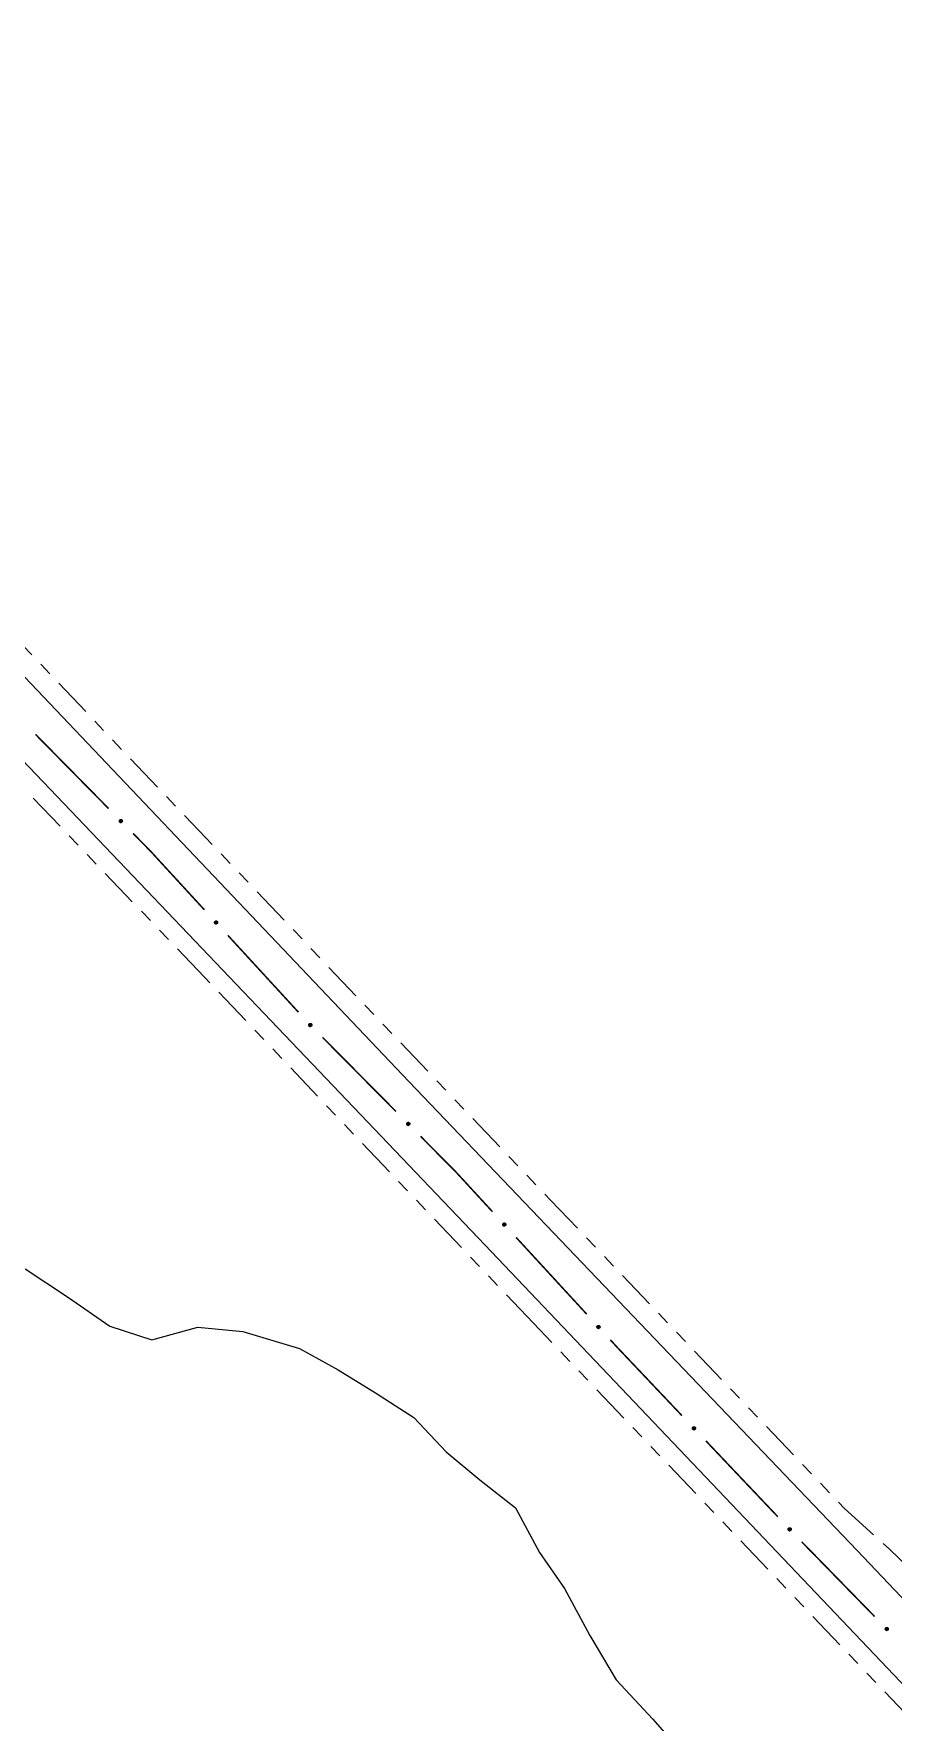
# Model space of a CAD drawing. Extents: x 208948 to 212966, y 4875285 to 4878160.
# Drawn here: x 211835.9 to 211934.7, y 4876817.5 to 4877011.7 of the extents above; entities that cross this region are included whole.
import ezdxf

# ---------------------------------------------------------------- set-up
doc = ezdxf.new("R2010")
doc.units = 0
doc.header["$LTSCALE"] = 1.5
doc.header["$MEASUREMENT"] = 0
doc.linetypes.add('TRACO_13', pattern=[8, 5, -1, 1, -1])
doc.linetypes.add('TRACO_25', pattern=[8, 3, -1, 1, -1, 1, -1])
for name, color, linetype in [('HD-CURSO-INTER', 170, 'CONTINUOUS'), ('SV-EIXO-ROD-ESTR', 7, 'CONTINUOUS'), ('SV-FX-DOM-EST', 20, 'CONTINUOUS'), ('SV-ROD-ESTADUAIS', 20, 'CONTINUOUS')]:
    doc.layers.add(name, color=color, linetype=linetype)

msp = doc.modelspace()

# ---------------------------------------------------------------- linework, layer by layer
at = {"layer": 'HD-CURSO-INTER', "linetype": 'TRACO_13'}
msp.add_polyline3d([(211834.939298, 4876869.657736, 11.816043), (211839.788646, 4876866.458285, 11.826014), (211844.64797, 4876863.078852, 11.806072), (211849.50753, 4876861.499239, 11.806072), (211854.777469, 4876862.979338, 11.816043), (211859.937153, 4876862.459633, 11.816043), (211866.466581, 4876860.490138, 11.816043), (211870.916048, 4876858.050592, 11.816043), (211875.215495, 4876855.40106, 11.826014), (211879.594917, 4876852.591547, 11.826014), (211883.31422, 4876848.632119, 11.826014), (211887.183612, 4876845.402625, 11.826014), (211891.282993, 4876842.173142, 11.826014), (211894.042194, 4876837.073783, 11.826014), (211896.941509, 4876832.904338, 11.826014), (211899.860665, 4876827.515016, 11.826014), (211902.859857, 4876822.435666, 11.826014), (211907.079058, 4876817.876322, 11.826014), (211911.168259, 4876813.266977, 11.826014)], dxfattribs=at)
at = {"layer": 'SV-EIXO-ROD-ESTR', "const_width": 0.18}
for points in [[(211836.110726, 4876931.120876), (211844.530989, 4876922.571071)], [(211847.337744, 4876919.721136), (211848.741121, 4876918.296168)], [(211848.741121, 4876918.296168), (211849.31537, 4876917.713085)], [(211849.31537, 4876917.713085), (211855.526269, 4876910.950922)], [(211858.232066, 4876908.004965), (211866.349458, 4876899.167095)], [(211869.117066, 4876896.280097), (211877.562038, 4876887.754697)], [(211880.377028, 4876884.912897), (211883.895766, 4876881.360647)], [(211883.895766, 4876881.360647), (211884.492826, 4876880.757901)], [(211884.492826, 4876880.757901), (211888.657282, 4876876.230265)], [(211891.365167, 4876873.286227), (211899.488823, 4876864.454114)], [(211902.196708, 4876861.510076), (211902.873679, 4876860.774067)], [(211902.873679, 4876860.774067), (211903.024288, 4876860.610323)], [(211903.024288, 4876860.610323), (211910.439158, 4876852.788894)], [(211913.191133, 4876849.886027), (211921.447057, 4876841.177428)], [(211924.207218, 4876838.282434), (211932.587755, 4876829.693686)]]:
    msp.add_lwpolyline(points, dxfattribs=at)
at = {"layer": 'SV-EIXO-ROD-ESTR'}
for points in [[(211845.911978, 4876921.325716), (211845.960885, 4876921.326035), (211846.002984, 4876921.316309), (211846.035762, 4876921.298091), (211846.060529, 4876921.274439), (211846.083141, 4876921.247389), (211846.099922, 4876921.215086), (211846.110606, 4876921.175109), (211846.111271, 4876921.12605), (211846.098473, 4876921.083579), (211846.082331, 4876921.050488), (211846.059156, 4876921.023243), (211846.03251, 4876921.001716), (211845.998379, 4876920.985394), (211845.95776, 4876920.974963), (211845.908414, 4876920.975488), (211845.867206, 4876920.985307), (211845.835965, 4876921.003761), (211845.808722, 4876921.027233), (211845.785967, 4876921.055126), (211845.769677, 4876921.08693), (211845.759248, 4876921.127846), (211845.760412, 4876921.176544), (211845.769736, 4876921.217755), (211845.787746, 4876921.249248), (211845.811459, 4876921.275549), (211845.838314, 4876921.298559), (211845.870083, 4876921.316779), (211845.911978, 4876921.325716)], [(211856.863048, 4876909.658227), (211856.911937, 4876909.656843), (211856.953672, 4876909.645656), (211856.985795, 4876909.626307), (211857.009723, 4876909.601808), (211857.03138, 4876909.573986), (211857.047026, 4876909.541119), (211857.056311, 4876909.500793), (211857.055267, 4876909.451741), (211857.040997, 4876909.409742), (211857.023713, 4876909.377233), (211856.999603, 4876909.350811), (211856.972223, 4876909.330226), (211856.937545, 4876909.315103), (211856.896587, 4876909.306093), (211856.847289, 4876909.308336), (211856.806449, 4876909.319584), (211856.775869, 4876909.339114), (211856.74946, 4876909.363521), (211856.72769, 4876909.39219), (211856.712518, 4876909.424542), (211856.70352, 4876909.465796), (211856.706379, 4876909.514424), (211856.717132, 4876909.555286), (211856.736229, 4876909.586132), (211856.760843, 4876909.611591), (211856.788484, 4876909.633651), (211856.820868, 4876909.650755), (211856.863048, 4876909.658227)], [(211867.686662, 4876897.880544), (211867.735568, 4876897.881005), (211867.777695, 4876897.871401), (211867.810526, 4876897.853277), (211867.835361, 4876897.829698), (211867.858051, 4876897.802713), (211867.874926, 4876897.770459), (211867.885725, 4876897.730512), (211867.886532, 4876897.681456), (211867.873857, 4876897.638948), (211867.857811, 4876897.605811), (211867.834715, 4876897.578498), (211867.808131, 4876897.556895), (211867.774048, 4876897.540474), (211867.733459, 4876897.529926), (211867.684111, 4876897.530308), (211867.642876, 4876897.540007), (211867.611581, 4876897.558371), (211867.58427, 4876897.581764), (211867.561435, 4876897.609591), (211867.545053, 4876897.641348), (211867.534506, 4876897.682233), (211867.535529, 4876897.730935), (211867.544733, 4876897.772172), (211867.562652, 4876897.803717), (211867.586289, 4876897.830086), (211867.613077, 4876897.853174), (211867.644793, 4876897.871486), (211867.686662, 4876897.880544)], [(211878.946625, 4876886.513344), (211878.995531, 4876886.513805), (211879.037658, 4876886.5042), (211879.070488, 4876886.486077), (211879.095323, 4876886.462497), (211879.118014, 4876886.435512), (211879.134888, 4876886.403259), (211879.145688, 4876886.363312), (211879.146495, 4876886.314256), (211879.13382, 4876886.271747), (211879.117774, 4876886.23861), (211879.094677, 4876886.211298), (211879.068093, 4876886.189694), (211879.03401, 4876886.173274), (211878.993422, 4876886.162725), (211878.944074, 4876886.163108), (211878.902838, 4876886.172807), (211878.871544, 4876886.19117), (211878.844233, 4876886.214564), (211878.821397, 4876886.242391), (211878.805016, 4876886.274147), (211878.794468, 4876886.315033), (211878.795491, 4876886.363734), (211878.804695, 4876886.404972), (211878.822615, 4876886.436516), (211878.846251, 4876886.462886), (211878.87304, 4876886.485973), (211878.904756, 4876886.504286), (211878.946625, 4876886.513344)], [(211889.994978, 4876874.938518), (211890.043867, 4876874.937169), (211890.08561, 4876874.926012), (211890.117747, 4876874.906686), (211890.141692, 4876874.882203), (211890.163369, 4876874.854397), (211890.179038, 4876874.821541), (211890.188351, 4876874.781222), (211890.187342, 4876874.732169), (211890.173103, 4876874.690159), (211890.155841, 4876874.657638), (211890.13175, 4876874.6312), (211890.104385, 4876874.610595), (211890.069717, 4876874.595447), (211890.028766, 4876874.586408), (211889.979466, 4876874.588616), (211889.938618, 4876874.599835), (211889.908024, 4876874.619344), (211889.881598, 4876874.643732), (211889.859808, 4876874.672385), (211889.844613, 4876874.704726), (211889.835586, 4876874.745975), (211889.83841, 4876874.794605), (211889.849134, 4876874.835473), (211889.868209, 4876874.866333), (211889.892805, 4876874.89181), (211889.92043, 4876874.91389), (211889.952802, 4876874.931016), (211889.994978, 4876874.938518)], [(211900.826518, 4876863.162367), (211900.875408, 4876863.161017), (211900.91715, 4876863.149861), (211900.949287, 4876863.130535), (211900.973233, 4876863.106052), (211900.994909, 4876863.078245), (211901.010578, 4876863.045389), (211901.019892, 4876863.00507), (211901.018882, 4876862.956018), (211901.004643, 4876862.914008), (211900.987382, 4876862.881487), (211900.96329, 4876862.855048), (211900.935925, 4876862.834443), (211900.901257, 4876862.819296), (211900.860306, 4876862.810256), (211900.811006, 4876862.812465), (211900.770158, 4876862.823684), (211900.739564, 4876862.843193), (211900.713138, 4876862.867581), (211900.691348, 4876862.896234), (211900.676153, 4876862.928575), (211900.667126, 4876862.969823), (211900.669951, 4876863.018453), (211900.680675, 4876863.059322), (211900.699749, 4876863.090182), (211900.724345, 4876863.115658), (211900.75197, 4876863.137739), (211900.784342, 4876863.154865), (211900.826518, 4876863.162367)], [(211911.796181, 4876851.517467), (211911.845086, 4876851.516855), (211911.886992, 4876851.506329), (211911.919417, 4876851.48749), (211911.943729, 4876851.463371), (211911.965822, 4876851.435895), (211911.981985, 4876851.403278), (211911.991905, 4876851.363105), (211911.991636, 4876851.314042), (211911.978031, 4876851.271822), (211911.961262, 4876851.239045), (211911.937572, 4876851.212246), (211911.910521, 4876851.191231), (211911.876086, 4876851.175562), (211911.835275, 4876851.165906), (211911.785948, 4876851.167371), (211911.744935, 4876851.177972), (211911.714051, 4876851.197018), (211911.68726, 4876851.221005), (211911.66504, 4876851.249326), (211911.649359, 4876851.281434), (211911.639711, 4876851.322542), (211911.641802, 4876851.371209), (211911.651909, 4876851.412235), (211911.670515, 4876851.443378), (211911.694725, 4876851.469223), (211911.722014, 4876851.491717), (211911.754124, 4876851.50933), (211911.796181, 4876851.517467)], [(211922.804081, 4876839.906001), (211922.852985, 4876839.905389), (211922.894891, 4876839.894863), (211922.927316, 4876839.876024), (211922.951628, 4876839.851905), (211922.973722, 4876839.824428), (211922.989884, 4876839.791812), (211922.999805, 4876839.751639), (211922.999535, 4876839.702576), (211922.985931, 4876839.660356), (211922.969162, 4876839.627579), (211922.945472, 4876839.60078), (211922.918421, 4876839.579765), (211922.883986, 4876839.564096), (211922.843175, 4876839.55444), (211922.793848, 4876839.555905), (211922.752835, 4876839.566506), (211922.721951, 4876839.585552), (211922.695159, 4876839.609539), (211922.67294, 4876839.63786), (211922.657259, 4876839.669968), (211922.647611, 4876839.711076), (211922.649702, 4876839.759743), (211922.659808, 4876839.800769), (211922.678415, 4876839.831912), (211922.702624, 4876839.857757), (211922.729913, 4876839.880251), (211922.762023, 4876839.897864), (211922.804081, 4876839.906001)], [(211933.962955, 4876828.441942), (211934.011864, 4876828.442034), (211934.053917, 4876828.432113), (211934.08661, 4876828.413743), (211934.111267, 4876828.389977), (211934.133754, 4876828.362822), (211934.150385, 4876828.330442), (211934.160883, 4876828.290415), (211934.161321, 4876828.241354), (211934.148326, 4876828.198943), (211934.132031, 4876828.165927), (211934.108729, 4876828.13879), (211934.081984, 4876828.117387), (211934.047778, 4876828.101224), (211934.007111, 4876828.090981), (211933.957767, 4876828.091735), (211933.916606, 4876828.101744), (211933.885451, 4876828.120343), (211933.858316, 4876828.143941), (211933.835691, 4876828.17194), (211933.819549, 4876828.203818), (211933.80931, 4876828.244782), (211933.8107, 4876828.293475), (211933.820214, 4876828.334642), (211933.83837, 4876828.36605), (211933.862205, 4876828.392241), (211933.889167, 4876828.415126), (211933.92102, 4876828.433199), (211933.962955, 4876828.441942)]]:
    msp.add_lwpolyline(points, close=True, dxfattribs=at)
for points in [[(211845.759248, 4876921.127846), (211845.95776, 4876920.974963)], [(211845.760412, 4876921.176544), (211845.998379, 4876920.985394)], [(211845.763615, 4876921.150533), (211845.975569, 4876920.981989)], [(211845.765883, 4876921.194901), (211846.011378, 4876920.996189)], [(211845.769677, 4876921.08693), (211845.908414, 4876920.975488)], [(211845.769736, 4876921.217755), (211846.03251, 4876921.001716)], [(211845.770022, 4876921.105134), (211845.927312, 4876920.980427)], [(211845.780628, 4876921.230489), (211846.043358, 4876921.014278)], [(211845.78132, 4876921.068382), (211845.882959, 4876920.984626)], [(211845.785967, 4876921.055126), (211845.867206, 4876920.985307)], [(211845.787746, 4876921.249248), (211846.059156, 4876921.023243)], [(211845.801118, 4876921.260244), (211846.067648, 4876921.036285)], [(211845.811459, 4876921.275549), (211846.082331, 4876921.050488)], [(211845.828325, 4876921.285124), (211846.088182, 4876921.071829)], [(211845.838314, 4876921.298559), (211846.098473, 4876921.083579)], [(211845.857417, 4876921.3042), (211846.10197, 4876921.10839)], [(211845.870083, 4876921.316779), (211846.111271, 4876921.12605)], [(211845.890339, 4876921.319386), (211846.107125, 4876921.15177)], [(211845.911978, 4876921.325716), (211846.110606, 4876921.175109)], [(211845.938625, 4876921.324807), (211846.099775, 4876921.200071)], [(211845.960885, 4876921.326035), (211846.099922, 4876921.215086)], [(211845.984908, 4876921.320594), (211846.084617, 4876921.236853)], [(211846.002984, 4876921.316309), (211846.083141, 4876921.247389)], [(211856.70352, 4876909.465796), (211856.896587, 4876909.306093)], [(211856.706379, 4876909.514424), (211856.937545, 4876909.315103)], [(211856.708674, 4876909.488317), (211856.91463, 4876909.312494)], [(211856.712486, 4876909.532579), (211856.950912, 4876909.325438)], [(211856.712518, 4876909.424542), (211856.847289, 4876909.308336)], [(211856.713496, 4876909.442723), (211856.866348, 4876909.312614)], [(211856.717132, 4876909.555286), (211856.972223, 4876909.330226)], [(211856.723508, 4876909.4056), (211856.822168, 4876909.318354)], [(211856.72769, 4876909.39219), (211856.806449, 4876909.319584)], [(211856.728462, 4876909.567632), (211856.983502, 4876909.342402)], [(211856.736229, 4876909.586132), (211856.999603, 4876909.350811)], [(211856.749975, 4876909.596656), (211857.008544, 4876909.36355)], [(211856.760843, 4876909.611591), (211857.023713, 4876909.377233)], [(211856.778032, 4876909.620573), (211857.030303, 4876909.398357)], [(211856.788484, 4876909.633651), (211857.040997, 4876909.409742)], [(211856.807771, 4876909.638624), (211857.045356, 4876909.434416)], [(211856.820868, 4876909.650755), (211857.055267, 4876909.451741)], [(211856.841202, 4876909.652655), (211857.052019, 4876909.47759)], [(211856.863048, 4876909.658227), (211857.056311, 4876909.500793)], [(211856.889648, 4876909.656391), (211857.046355, 4876909.526118)], [(211856.911937, 4876909.656843), (211857.047026, 4876909.541119)], [(211856.935756, 4876909.650568), (211857.032488, 4876909.563405)], [(211856.953672, 4876909.645656), (211857.03138, 4876909.573986)], [(211867.534506, 4876897.682233), (211867.733459, 4876897.529926)], [(211867.535529, 4876897.730935), (211867.774048, 4876897.540474)], [(211867.538806, 4876897.704933), (211867.751248, 4876897.537003)], [(211867.540946, 4876897.749307), (211867.787016, 4876897.551306)], [(211867.544733, 4876897.772172), (211867.808131, 4876897.556895)], [(211867.545053, 4876897.641348), (211867.684111, 4876897.530308)], [(211867.545345, 4876897.659553), (211867.702996, 4876897.535302)], [(211867.555588, 4876897.784938), (211867.818943, 4876897.569488)], [(211867.55675, 4876897.622833), (211867.658631, 4876897.539371)], [(211867.561435, 4876897.609591), (211867.642876, 4876897.540007)], [(211867.562652, 4876897.803717), (211867.834715, 4876897.578498)], [(211867.575992, 4876897.814752), (211867.843169, 4876897.591565)], [(211867.586289, 4876897.830086), (211867.857811, 4876897.605811)], [(211867.603127, 4876897.83971), (211867.8636, 4876897.627168)], [(211867.613077, 4876897.853174), (211867.873857, 4876897.638948)], [(211867.632164, 4876897.85887), (211867.877282, 4876897.663769)], [(211867.644793, 4876897.871486), (211867.886532, 4876897.681456)], [(211867.665042, 4876897.874152), (211867.882312, 4876897.707164)], [(211867.686662, 4876897.880544), (211867.885725, 4876897.730512)], [(211867.713312, 4876897.879713), (211867.874822, 4876897.755443)], [(211867.735568, 4876897.881005), (211867.874926, 4876897.770459)], [(211867.759607, 4876897.875634), (211867.859558, 4876897.792181)], [(211867.777695, 4876897.871401), (211867.858051, 4876897.802713)], [(211878.804695, 4876886.404972), (211879.068093, 4876886.189694)], [(211878.815551, 4876886.417737), (211879.078905, 4876886.202287)], [(211878.822615, 4876886.436516), (211879.094677, 4876886.211298)], [(211878.835954, 4876886.447552), (211879.103132, 4876886.224364)], [(211878.846251, 4876886.462886), (211879.117774, 4876886.23861)], [(211878.863089, 4876886.47251), (211879.123563, 4876886.259968)], [(211878.87304, 4876886.485973), (211879.13382, 4876886.271747)], [(211878.892126, 4876886.49167), (211879.137244, 4876886.296568)], [(211878.904756, 4876886.504286), (211879.146495, 4876886.314256)], [(211878.925004, 4876886.506952), (211879.142274, 4876886.339964)], [(211878.946625, 4876886.513344), (211879.145688, 4876886.363312)], [(211878.973274, 4876886.512512), (211879.134784, 4876886.388243)], [(211878.995531, 4876886.513805), (211879.134888, 4876886.403259)], [(211879.019569, 4876886.508433), (211879.11952, 4876886.424981)], [(211879.037658, 4876886.5042), (211879.118014, 4876886.435512)], [(211878.794468, 4876886.315033), (211878.993422, 4876886.162725)], [(211878.795491, 4876886.363734), (211879.03401, 4876886.173274)], [(211878.798769, 4876886.337732), (211879.01121, 4876886.169802)], [(211878.800909, 4876886.382106), (211879.046978, 4876886.184106)], [(211878.805016, 4876886.274147), (211878.944074, 4876886.163108)], [(211878.805308, 4876886.292352), (211878.962958, 4876886.168101)], [(211878.816712, 4876886.255633), (211878.918593, 4876886.172171)], [(211878.821397, 4876886.242391), (211878.902838, 4876886.172807)], [(211889.835586, 4876874.745975), (211890.028766, 4876874.586408)], [(211889.83841, 4876874.794605), (211890.069717, 4876874.595447)], [(211889.840724, 4876874.768499), (211890.046804, 4876874.592822)], [(211889.844504, 4876874.812764), (211890.083077, 4876874.605792)], [(211889.849134, 4876874.835473), (211890.104385, 4876874.610595)], [(211889.860455, 4876874.847828), (211890.115655, 4876874.622779)], [(211889.868209, 4876874.866333), (211890.13175, 4876874.6312)], [(211889.881948, 4876874.876867), (211890.140682, 4876874.643944)], [(211889.892805, 4876874.89181), (211890.155841, 4876874.657638)], [(211889.909988, 4876874.900804), (211890.162417, 4876874.678767)], [(211889.92043, 4876874.91389), (211890.173103, 4876874.690159)], [(211889.939714, 4876874.918876), (211890.177444, 4876874.714836)], [(211889.952802, 4876874.931016), (211890.187342, 4876874.732169)], [(211889.973136, 4876874.932931), (211890.184076, 4876874.758016)], [(211889.994978, 4876874.938518), (211890.188351, 4876874.781222)], [(211890.021578, 4876874.936701), (211890.178378, 4876874.806539)], [(211890.043867, 4876874.937169), (211890.179038, 4876874.821541)], [(211890.06769, 4876874.930911), (211890.164485, 4876874.843816)], [(211890.08561, 4876874.926012), (211890.163369, 4876874.854397)], [(211889.844613, 4876874.704726), (211889.979466, 4876874.588616)], [(211889.845579, 4876874.722908), (211889.998522, 4876874.592908)], [(211889.855616, 4876874.685792), (211889.954338, 4876874.598616)], [(211889.859808, 4876874.672385), (211889.938618, 4876874.599835)], [(211900.713488, 4876863.100716), (211900.972222, 4876862.867793)], [(211900.724345, 4876863.115658), (211900.987382, 4876862.881487)], [(211900.741528, 4876863.124653), (211900.993957, 4876862.902616)], [(211900.75197, 4876863.137739), (211901.004643, 4876862.914008)], [(211900.771254, 4876863.142725), (211901.008984, 4876862.938685)], [(211900.784342, 4876863.154865), (211901.018882, 4876862.956018)], [(211900.804676, 4876863.156779), (211901.015617, 4876862.981864)], [(211900.826518, 4876863.162367), (211901.019892, 4876863.00507)], [(211900.853118, 4876863.16055), (211901.009918, 4876863.030388)], [(211900.875408, 4876863.161017), (211901.010578, 4876863.045389)], [(211900.89923, 4876863.15476), (211900.996025, 4876863.067665)], [(211900.91715, 4876863.149861), (211900.994909, 4876863.078245)], [(211900.667126, 4876862.969823), (211900.860306, 4876862.810256)], [(211900.669951, 4876863.018453), (211900.901257, 4876862.819296)], [(211900.672264, 4876862.992348), (211900.878344, 4876862.81667)], [(211900.676045, 4876863.036612), (211900.914617, 4876862.82964)], [(211900.676153, 4876862.928575), (211900.811006, 4876862.812465)], [(211900.677119, 4876862.946757), (211900.830062, 4876862.816756)], [(211900.680675, 4876863.059322), (211900.935925, 4876862.834443)], [(211900.687156, 4876862.909641), (211900.785879, 4876862.822465)], [(211900.691348, 4876862.896234), (211900.770158, 4876862.823684)], [(211900.691995, 4876863.071677), (211900.947195, 4876862.846628)], [(211900.699749, 4876863.090182), (211900.96329, 4876862.855048)], [(211911.684094, 4876851.454118), (211911.946311, 4876851.225124)], [(211911.694725, 4876851.469223), (211911.961262, 4876851.239045)], [(211911.71177, 4876851.478475), (211911.967518, 4876851.260271)], [(211911.722014, 4876851.491717), (211911.978031, 4876851.271822)], [(211911.74122, 4876851.496993), (211911.982, 4876851.296562)], [(211911.754124, 4876851.50933), (211911.991636, 4876851.314042)], [(211911.774426, 4876851.511551), (211911.987981, 4876851.339837)], [(211911.796181, 4876851.517467), (211911.991905, 4876851.363105)], [(211911.822806, 4876851.516051), (211911.981551, 4876851.388269)], [(211911.845086, 4876851.516855), (211911.981985, 4876851.403278)], [(211911.869, 4876851.510958), (211911.967097, 4876851.425332)], [(211911.886992, 4876851.506329), (211911.965822, 4876851.435895)], [(211911.639711, 4876851.322542), (211911.835275, 4876851.165906)], [(211911.641802, 4876851.371209), (211911.876086, 4876851.175562)], [(211911.644509, 4876851.345141), (211911.853215, 4876851.172591)], [(211911.647621, 4876851.389458), (211911.889288, 4876851.186107)], [(211911.649359, 4876851.281434), (211911.785948, 4876851.167371)], [(211911.650051, 4876851.299628), (211911.804937, 4876851.171949)], [(211911.651909, 4876851.412235), (211911.910521, 4876851.191231)], [(211911.660647, 4876851.262668), (211911.760672, 4876851.176991)], [(211911.663042, 4876851.424759), (211911.921606, 4876851.203583)], [(211911.66504, 4876851.249326), (211911.744935, 4876851.177972)], [(211911.670515, 4876851.443378), (211911.937572, 4876851.212246)], [(211922.670941, 4876839.813293), (211922.929506, 4876839.592117)], [(211922.678415, 4876839.831912), (211922.945472, 4876839.60078)], [(211922.691994, 4876839.842652), (211922.954211, 4876839.613658)], [(211922.702624, 4876839.857757), (211922.969162, 4876839.627579)], [(211922.71967, 4876839.867009), (211922.975418, 4876839.648805)], [(211922.729913, 4876839.880251), (211922.985931, 4876839.660356)], [(211922.74912, 4876839.885527), (211922.989899, 4876839.685096)], [(211922.762023, 4876839.897864), (211922.999535, 4876839.702576)], [(211922.782325, 4876839.900085), (211922.99588, 4876839.728371)], [(211922.804081, 4876839.906001), (211922.999805, 4876839.751639)], [(211922.830706, 4876839.904585), (211922.989451, 4876839.776803)], [(211922.852985, 4876839.905389), (211922.989884, 4876839.791812)], [(211922.8769, 4876839.899492), (211922.974997, 4876839.813866)], [(211922.894891, 4876839.894863), (211922.973722, 4876839.824428)], [(211922.647611, 4876839.711076), (211922.843175, 4876839.55444)], [(211922.649702, 4876839.759743), (211922.883986, 4876839.564096)], [(211922.652408, 4876839.733675), (211922.861115, 4876839.561125)], [(211922.655521, 4876839.777991), (211922.897188, 4876839.574641)], [(211922.657259, 4876839.669968), (211922.793848, 4876839.555905)], [(211922.65795, 4876839.688162), (211922.812837, 4876839.560483)], [(211922.659808, 4876839.800769), (211922.918421, 4876839.579765)], [(211922.668546, 4876839.651202), (211922.768572, 4876839.565525)], [(211922.67294, 4876839.63786), (211922.752835, 4876839.566506)], [(211933.80931, 4876828.244782), (211934.007111, 4876828.090981)], [(211933.8107, 4876828.293475), (211934.047778, 4876828.101224)], [(211933.813781, 4876828.267449), (211934.024952, 4876828.097924)], [(211933.816255, 4876828.311805), (211934.060827, 4876828.111958)], [(211933.819549, 4876828.203818), (211933.957767, 4876828.091735)], [(211933.819978, 4876828.222021), (211933.976689, 4876828.096586)], [(211933.820214, 4876828.334642), (211934.081984, 4876828.117387)], [(211933.831106, 4876828.185217), (211933.932356, 4876828.10099)], [(211933.831165, 4876828.347325), (211934.09289, 4876828.129898)], [(211933.835691, 4876828.17194), (211933.916606, 4876828.101744)], [(211933.83837, 4876828.36605), (211934.108729, 4876828.13879)], [(211933.851793, 4876828.376985), (211934.117282, 4876828.151792)], [(211933.862205, 4876828.392241), (211934.132031, 4876828.165927)], [(211933.879115, 4876828.401738), (211934.13798, 4876828.187241)], [(211933.889167, 4876828.415126), (211934.148326, 4876828.198943)], [(211933.908295, 4876828.420679), (211934.151937, 4876828.223737)], [(211933.92102, 4876828.433199), (211934.161321, 4876828.241354)], [(211933.941288, 4876828.435713), (211934.157294, 4876828.267094)], [(211933.962955, 4876828.441942), (211934.160883, 4876828.290415)], [(211933.989598, 4876828.44091), (211934.150168, 4876828.315428)], [(211934.011864, 4876828.442034), (211934.150385, 4876828.330442)], [(211934.035861, 4876828.436482), (211934.135181, 4876828.352279)], [(211934.053917, 4876828.432113), (211934.133754, 4876828.362822)]]:
    msp.add_lwpolyline(points, dxfattribs=at)
at = {"layer": 'SV-FX-DOM-EST', "linetype": 'TRACO_25'}
for points in [[(211593.606706, 4877194.929585, 14.807344), (211629.316825, 4877157.659176, 14.807344), (211674.698414, 4877110.00609, 14.328735), (211708.05223, 4877074.971173, 14.268909), (211745.23526, 4877035.326898, 14.308794), (211787.527439, 4876991.053328, 14.448388), (211822.250977, 4876954.388639, 14.578011), (211853.315212, 4876921.713377, 14.448388), (211895.307424, 4876877.579779, 14.229026), (211929.131161, 4876842.114927, 14.219055), (211934.287774, 4876837.453372, 14.219055), (211945.588335, 4876826.547263, 14.219055)], [(211995.83429, 4876755.570922, 13.511113), (211978.76979, 4876773.374157, 13.511113), (211936.857609, 4876817.767733, 13.890012), (211893.355667, 4876863.411109, 14.229026), (211855.542686, 4876903.19534, 14.248968), (211819.329378, 4876941.069838, 14.308794), (211786.995216, 4876973.83503, 14.338707), (211779.616239, 4876978.944171, 14.258939), (211773.87672, 4876979.655603, 14.229026), (211770.776616, 4876978.573792, 13.840157)]]:
    msp.add_polyline3d(points, dxfattribs=at)
at = {"layer": 'SV-ROD-ESTADUAIS', "linetype": 'Continuous'}
for points in [[(211593.606576, 4877191.24762, 15.595054), (211597.092289, 4877187.604656, 15.595054), (211632.655699, 4877150.270074, 14.956909), (211703.382569, 4877075.840866, 14.757489), (211783.24475, 4876991.73753, 14.697663), (211786.838231, 4876988.010957, 14.697663), (211823.230345, 4876949.909134, 14.56804), (211879.029989, 4876891.217646, 14.56804), (211930.570463, 4876837.295478, 14.448388), (211978.861491, 4876786.422853, 14.268909), (212008.326924, 4876755.570459, 14.1692)], [(211998.859364, 4876755.57081, 14.119345), (211955.664515, 4876801.020297, 14.119345), (211887.767112, 4876872.409943, 14.298822), (211832.997249, 4876929.81161, 14.358649), (211781.780739, 4876983.618924, 14.418475), (211778.852717, 4876986.946222, 14.418475), (211706.420721, 4877062.812316, 14.617895), (211648.961376, 4877123.193557, 14.607924), (211594.51148, 4877180.455252, 14.717605), (211593.60623, 4877181.407966, 15.65488)]]:
    msp.add_polyline3d(points, dxfattribs=at)

doc.saveas('drawing.dxf')
